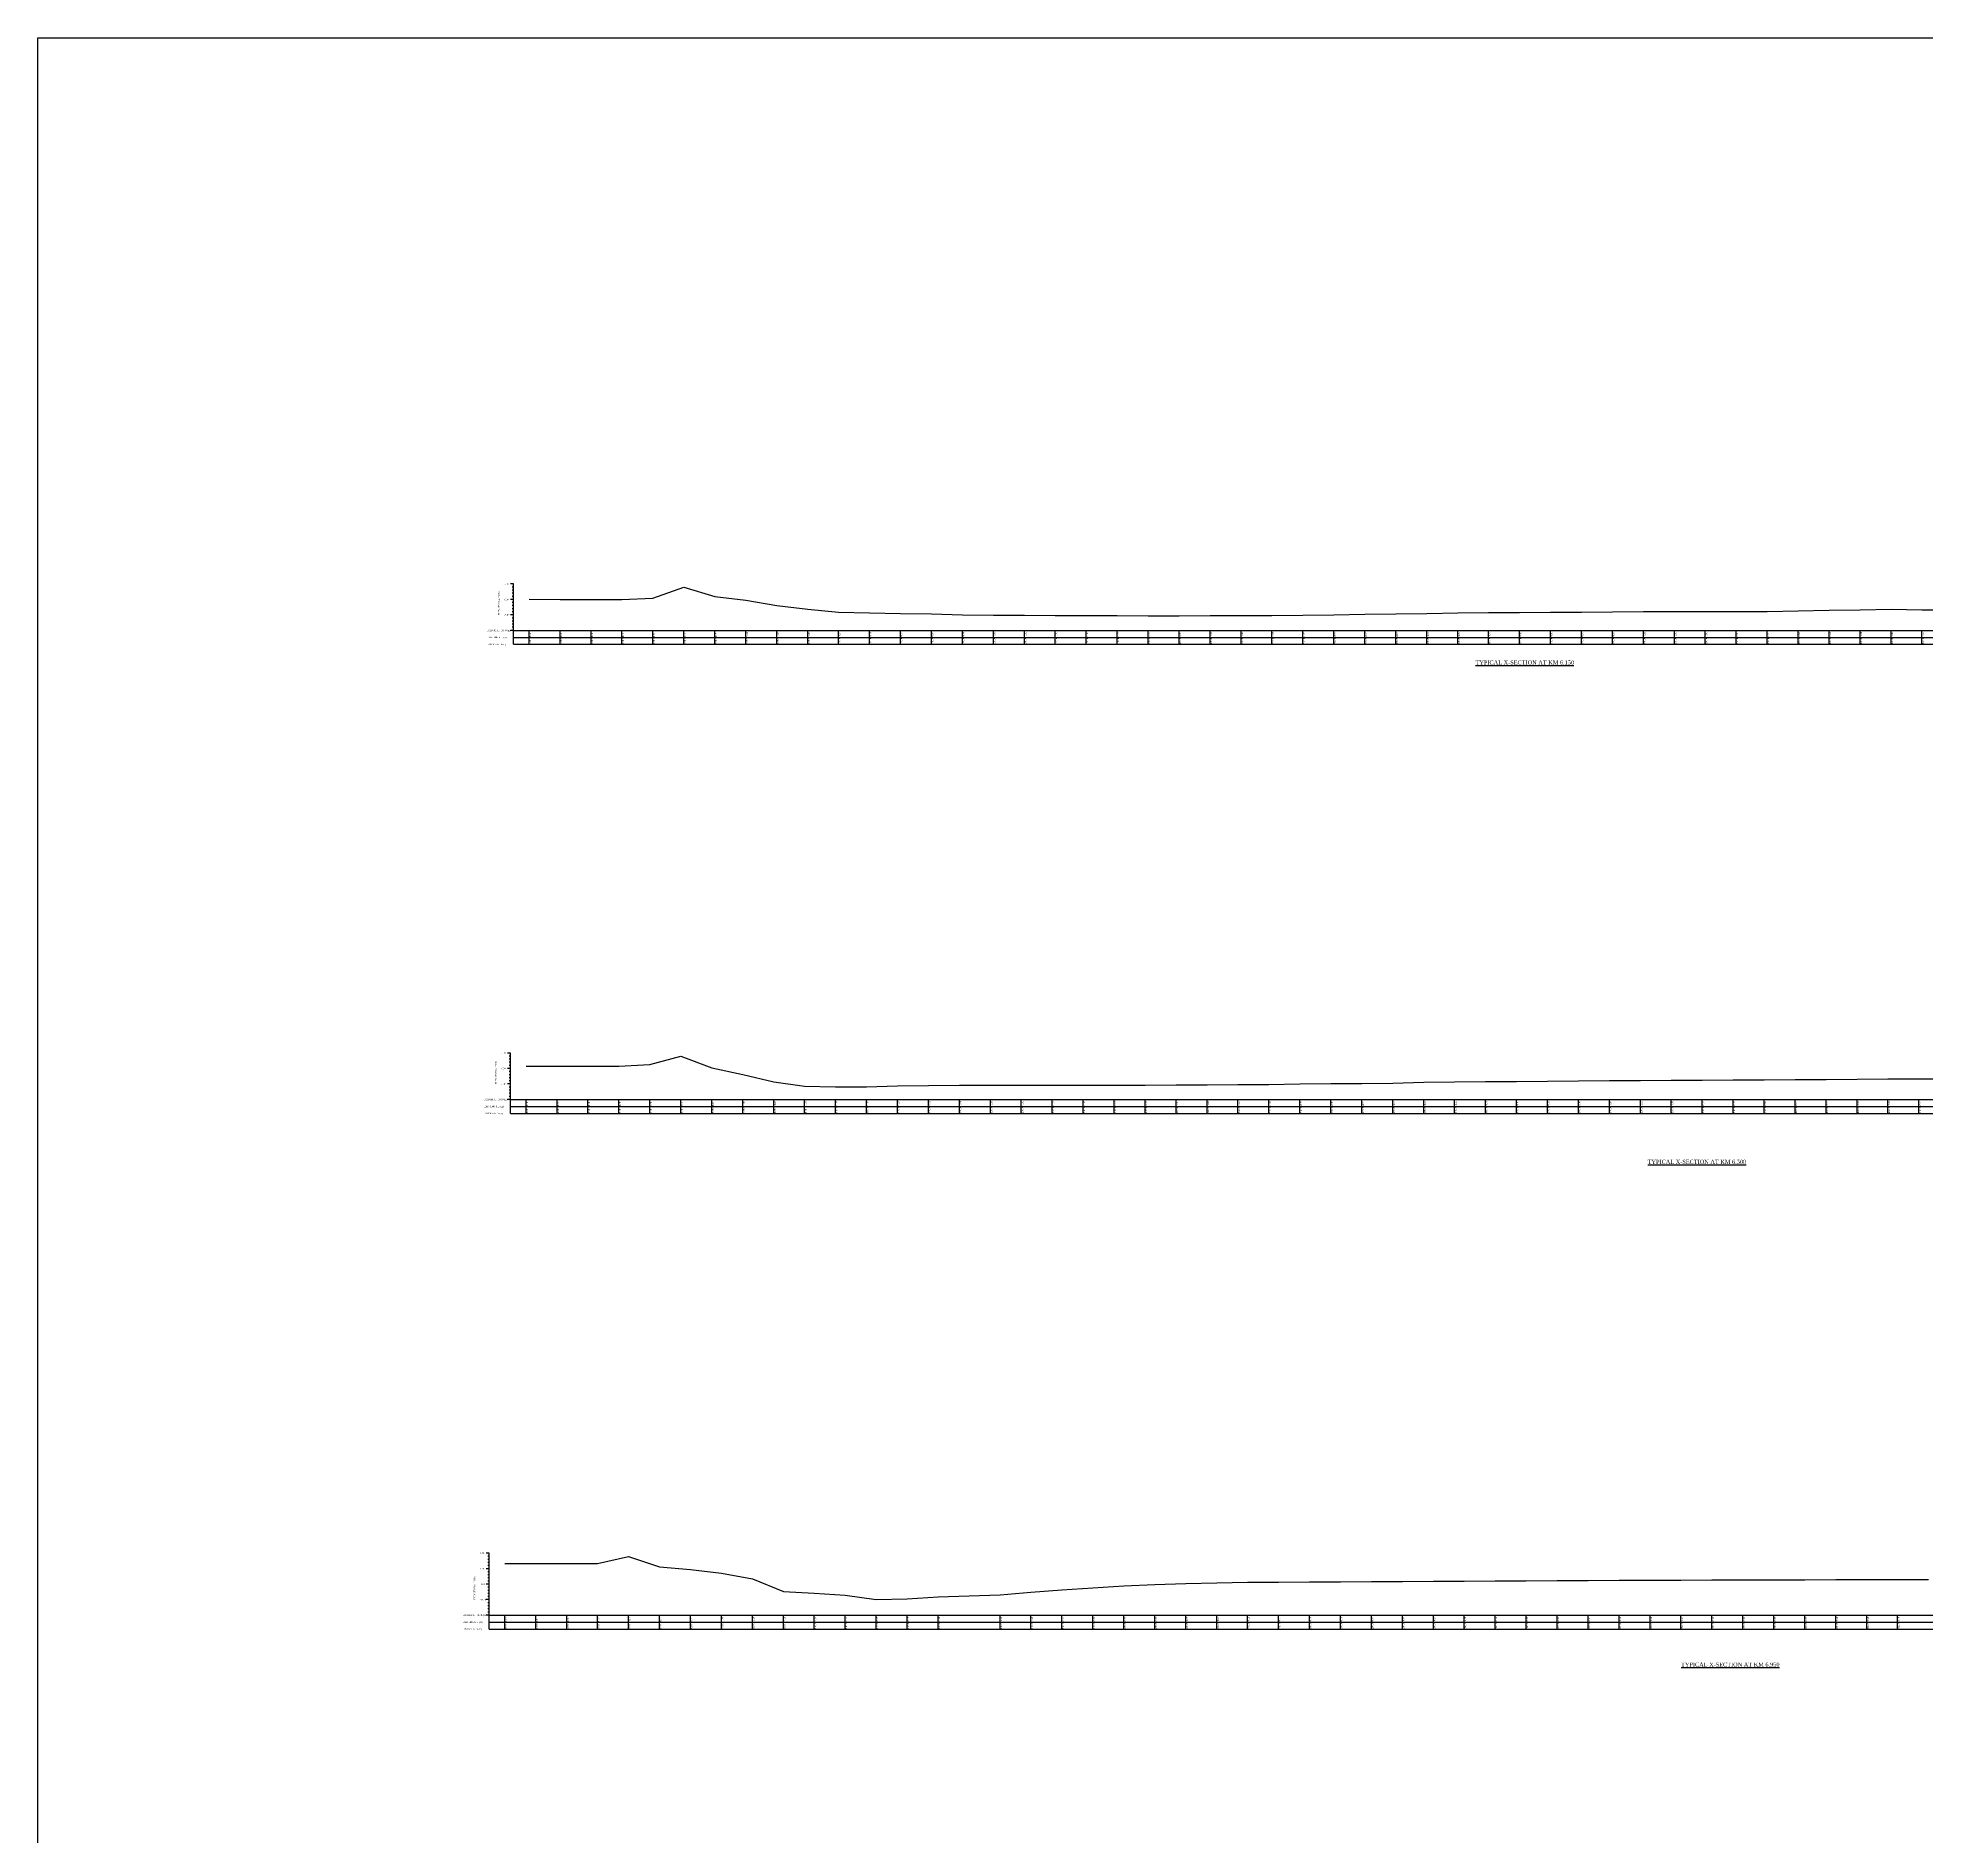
# Model space of a CAD drawing. Header units: metres. Extents: x -148477 to 168932, y -55673 to -2736.
# Drawn here: x -31369 to -30759, y -16727 to -16145 of the extents above; entities that cross this region are included whole.
import ezdxf

# ---------------------------------------------------------------- set-up
doc = ezdxf.new("R2010")
doc.units = ezdxf.units.M
doc.styles.add('liza', font='times.ttf', dxfattribs={"height": 2})
doc.styles.get("Standard").update_dxf_attribs({"font": 'times.ttf'})

msp = doc.modelspace()

# ---------------------------------------------------------------- linework, layer by layer
at = {"linetype": 'Continuous', "lineweight": -3, "ltscale": 0.5}
for p, q in [((-31214.9855, -16321.9633), (-31215.9855, -16321.9633)), ((-31214.9855, -16322.9633), (-31215.4855, -16322.9633)), ((-31214.9855, -16323.9633), (-31215.4855, -16323.9633)), ((-31214.9855, -16324.9633), (-31215.4855, -16324.9633)), ((-31214.9855, -16325.9633), (-31215.4855, -16325.9633)), ((-31214.9855, -16341.4633), (-31214.9855, -16321.9633)), ((-31214.9855, -16326.9633), (-31215.9855, -16326.9633)), ((-31214.9855, -16331.9633), (-31215.9855, -16331.9633)), ((-31214.9855, -16327.9633), (-31215.4855, -16327.9633)), ((-31214.9855, -16328.9633), (-31215.4855, -16328.9633)), ((-31214.9855, -16329.9633), (-31215.4855, -16329.9633)), ((-31214.9855, -16330.9633), (-31215.4855, -16330.9633)), ((-31214.9855, -16336.9633), (-31215.9855, -16336.9633)), ((-31214.9855, -16332.9633), (-31215.4855, -16332.9633)), ((-31214.9855, -16333.9633), (-31215.4855, -16333.9633)), ((-31214.9855, -16334.9633), (-31215.4855, -16334.9633)), ((-31214.9855, -16335.9633), (-31215.4855, -16335.9633)), ((-31214.9855, -16336.9633), (-30369.9855, -16336.9633)), ((-31209.9855, -16341.4633), (-31209.9855, -16336.9633)), ((-31199.9855, -16341.4633), (-31199.9855, -16336.9633)), ((-31189.9855, -16341.4633), (-31189.9855, -16336.9633)), ((-31179.9855, -16341.4633), (-31179.9855, -16336.9633)), ((-31169.9855, -16341.4633), (-31169.9855, -16336.9633)), ((-31159.9855, -16341.4633), (-31159.9855, -16336.9633)), ((-31149.9855, -16341.4633), (-31149.9855, -16336.9633)), ((-31139.9855, -16341.4633), (-31139.9855, -16336.9633)), ((-31129.9855, -16341.4633), (-31129.9855, -16336.9633)), ((-31119.9855, -16341.4633), (-31119.9855, -16336.9633)), ((-31109.9855, -16341.4633), (-31109.9855, -16336.9633)), ((-31099.9855, -16341.4633), (-31099.9855, -16336.9633)), ((-31089.9855, -16341.4633), (-31089.9855, -16336.9633)), ((-31079.9855, -16341.4633), (-31079.9855, -16336.9633)), ((-31069.9855, -16341.4633), (-31069.9855, -16336.9633)), ((-31059.9855, -16341.4633), (-31059.9855, -16336.9633)), ((-31049.9855, -16341.4633), (-31049.9855, -16336.9633)), ((-31039.9855, -16341.4633), (-31039.9855, -16336.9633)), ((-31029.9855, -16341.4633), (-31029.9855, -16336.9633)), ((-31019.9855, -16341.4633), (-31019.9855, -16336.9633)), ((-31009.9855, -16341.4633), (-31009.9855, -16336.9633)), ((-30999.9855, -16341.4633), (-30999.9855, -16336.9633)), ((-30989.9855, -16341.4633), (-30989.9855, -16336.9633)), ((-30979.9855, -16341.4633), (-30979.9855, -16336.9633)), ((-30969.9855, -16341.4633), (-30969.9855, -16336.9633)), ((-30959.9855, -16341.4633), (-30959.9855, -16336.9633)), ((-30949.9855, -16341.4633), (-30949.9855, -16336.9633)), ((-30939.9855, -16341.4633), (-30939.9855, -16336.9633)), ((-30929.9855, -16341.4633), (-30929.9855, -16336.9633)), ((-30919.9855, -16341.4633), (-30919.9855, -16336.9633)), ((-30909.9855, -16341.4633), (-30909.9855, -16336.9633)), ((-30899.9855, -16341.4633), (-30899.9855, -16336.9633)), ((-30889.9855, -16341.4633), (-30889.9855, -16336.9633)), ((-30879.9855, -16341.4633), (-30879.9855, -16336.9633)), ((-30869.9855, -16341.4633), (-30869.9855, -16336.9633)), ((-30859.9855, -16341.4633), (-30859.9855, -16336.9633)), ((-30849.9855, -16341.4633), (-30849.9855, -16336.9633)), ((-30839.9855, -16341.4633), (-30839.9855, -16336.9633)), ((-30829.9855, -16341.4633), (-30829.9855, -16336.9633)), ((-30819.9855, -16341.4633), (-30819.9855, -16336.9633)), ((-30809.9855, -16341.4633), (-30809.9855, -16336.9633)), ((-30799.9855, -16341.4633), (-30799.9855, -16336.9633)), ((-30789.9855, -16341.4633), (-30789.9855, -16336.9633)), ((-30779.9855, -16341.4633), (-30779.9855, -16336.9633)), ((-30769.9855, -16341.4633), (-30769.9855, -16336.9633)), ((-30759.9855, -16341.4633), (-30759.9855, -16336.9633)), ((-31214.9855, -16339.2133), (-30369.9855, -16339.2133)), ((-31214.9855, -16341.4633), (-30369.9855, -16341.4633)), ((-31215.9629, -16473.5082), (-31216.9629, -16473.5082)), ((-31215.9629, -16478.5082), (-31216.9629, -16478.5082)), ((-31215.9629, -16474.5082), (-31216.4629, -16474.5082)), ((-31215.9629, -16475.5082), (-31216.4629, -16475.5082)), ((-31215.9629, -16476.5082), (-31216.4629, -16476.5082)), ((-31215.9629, -16477.5082), (-31216.4629, -16477.5082)), ((-31215.9629, -16493.0082), (-31215.9629, -16473.5082)), ((-31215.9629, -16483.5082), (-31216.9629, -16483.5082)), ((-31215.9629, -16479.5082), (-31216.4629, -16479.5082)), ((-31215.9629, -16480.5082), (-31216.4629, -16480.5082)), ((-31215.9629, -16481.5082), (-31216.4629, -16481.5082)), ((-31215.9629, -16482.5082), (-31216.4629, -16482.5082)), ((-31215.9629, -16484.5082), (-31216.4629, -16484.5082)), ((-31215.9629, -16488.5082), (-31216.9629, -16488.5082)), ((-31215.9629, -16485.5082), (-31216.4629, -16485.5082)), ((-31215.9629, -16486.5082), (-31216.4629, -16486.5082)), ((-31215.9629, -16487.5082), (-31216.4629, -16487.5082)), ((-31215.9629, -16488.5082), (-30400.9629, -16488.5082)), ((-31215.9629, -16490.7582), (-30400.9629, -16490.7582)), ((-31210.9629, -16493.0082), (-31210.9629, -16488.5082)), ((-31200.9629, -16493.0082), (-31200.9629, -16488.5082)), ((-31190.9629, -16493.0082), (-31190.9629, -16488.5082)), ((-31180.9629, -16493.0082), (-31180.9629, -16488.5082)), ((-31170.9629, -16493.0082), (-31170.9629, -16488.5082)), ((-31160.9629, -16493.0082), (-31160.9629, -16488.5082)), ((-31150.9629, -16493.0082), (-31150.9629, -16488.5082)), ((-31140.9629, -16493.0082), (-31140.9629, -16488.5082)), ((-31130.9629, -16493.0082), (-31130.9629, -16488.5082)), ((-31120.9629, -16493.0082), (-31120.9629, -16488.5082)), ((-31110.9629, -16493.0082), (-31110.9629, -16488.5082)), ((-31100.9629, -16493.0082), (-31100.9629, -16488.5082)), ((-31090.9629, -16493.0082), (-31090.9629, -16488.5082)), ((-31080.9629, -16493.0082), (-31080.9629, -16488.5082)), ((-31070.9629, -16493.0082), (-31070.9629, -16488.5082)), ((-31060.9629, -16493.0082), (-31060.9629, -16488.5082)), ((-31050.9629, -16493.0082), (-31050.9629, -16488.5082)), ((-31040.9629, -16493.0082), (-31040.9629, -16488.5082)), ((-31030.9629, -16493.0082), (-31030.9629, -16488.5082)), ((-31020.9629, -16493.0082), (-31020.9629, -16488.5082)), ((-31010.9629, -16493.0082), (-31010.9629, -16488.5082)), ((-31000.9629, -16493.0082), (-31000.9629, -16488.5082)), ((-30990.9629, -16493.0082), (-30990.9629, -16488.5082)), ((-30980.9629, -16493.0082), (-30980.9629, -16488.5082)), ((-30970.9629, -16493.0082), (-30970.9629, -16488.5082)), ((-30960.9629, -16493.0082), (-30960.9629, -16488.5082)), ((-30950.9629, -16493.0082), (-30950.9629, -16488.5082)), ((-30940.9629, -16493.0082), (-30940.9629, -16488.5082)), ((-30930.9629, -16493.0082), (-30930.9629, -16488.5082)), ((-30920.9629, -16493.0082), (-30920.9629, -16488.5082)), ((-30910.9629, -16493.0082), (-30910.9629, -16488.5082)), ((-30900.9629, -16493.0082), (-30900.9629, -16488.5082)), ((-30890.9629, -16493.0082), (-30890.9629, -16488.5082)), ((-30880.9629, -16493.0082), (-30880.9629, -16488.5082)), ((-30870.9629, -16493.0082), (-30870.9629, -16488.5082)), ((-30860.9629, -16493.0082), (-30860.9629, -16488.5082)), ((-30850.9629, -16493.0082), (-30850.9629, -16488.5082)), ((-30840.9629, -16493.0082), (-30840.9629, -16488.5082)), ((-30830.9629, -16493.0082), (-30830.9629, -16488.5082)), ((-30820.9629, -16493.0082), (-30820.9629, -16488.5082)), ((-30810.9629, -16493.0082), (-30810.9629, -16488.5082)), ((-30800.9629, -16493.0082), (-30800.9629, -16488.5082)), ((-30790.9629, -16493.0082), (-30790.9629, -16488.5082)), ((-30780.9629, -16493.0082), (-30780.9629, -16488.5082)), ((-30770.9629, -16493.0082), (-30770.9629, -16488.5082)), ((-30760.9629, -16493.0082), (-30760.9629, -16488.5082)), ((-31215.9629, -16493.0082), (-30400.9629, -16493.0082)), ((-31222.8472, -16635.1159), (-31223.8472, -16635.1159)), ((-31222.8472, -16636.1159), (-31223.3472, -16636.1159)), ((-31222.8472, -16637.1159), (-31223.3472, -16637.1159)), ((-31222.8472, -16659.6159), (-31222.8472, -16635.1159)), ((-31222.8472, -16640.1159), (-31223.8472, -16640.1159)), ((-31222.8472, -16638.1159), (-31223.3472, -16638.1159)), ((-31222.8472, -16639.1159), (-31223.3472, -16639.1159)), ((-31222.8472, -16641.1159), (-31223.3472, -16641.1159)), ((-31222.8472, -16642.1159), (-31223.3472, -16642.1159)), ((-31222.8472, -16643.1159), (-31223.3472, -16643.1159)), ((-31222.8472, -16645.1159), (-31223.8472, -16645.1159)), ((-31222.8472, -16644.1159), (-31223.3472, -16644.1159)), ((-31222.8472, -16646.1159), (-31223.3472, -16646.1159)), ((-31222.8472, -16647.1159), (-31223.3472, -16647.1159)), ((-31222.8472, -16648.1159), (-31223.3472, -16648.1159)), ((-31222.8472, -16649.1159), (-31223.3472, -16649.1159)), ((-31222.8472, -16650.1159), (-31223.8472, -16650.1159)), ((-31222.8472, -16655.1159), (-31223.8472, -16655.1159)), ((-31222.8472, -16651.1159), (-31223.3472, -16651.1159)), ((-31222.8472, -16652.1159), (-31223.3472, -16652.1159)), ((-31222.8472, -16653.1159), (-31223.3472, -16653.1159)), ((-31222.8472, -16654.1159), (-31223.3472, -16654.1159)), ((-31222.8472, -16655.1159), (-30447.8472, -16655.1159)), ((-31217.8472, -16659.6159), (-31217.8472, -16655.1159)), ((-31207.8472, -16659.6159), (-31207.8472, -16655.1159)), ((-31197.8472, -16659.6159), (-31197.8472, -16655.1159)), ((-31187.8472, -16659.6159), (-31187.8472, -16655.1159)), ((-31177.8472, -16659.6159), (-31177.8472, -16655.1159)), ((-31167.8472, -16659.6159), (-31167.8472, -16655.1159)), ((-31157.8472, -16659.6159), (-31157.8472, -16655.1159)), ((-31147.8472, -16659.6159), (-31147.8472, -16655.1159)), ((-31137.8472, -16659.6159), (-31137.8472, -16655.1159)), ((-31127.8472, -16659.6159), (-31127.8472, -16655.1159)), ((-31117.8472, -16659.6159), (-31117.8472, -16655.1159)), ((-31107.8472, -16659.6159), (-31107.8472, -16655.1159)), ((-31097.8472, -16659.6159), (-31097.8472, -16655.1159)), ((-31087.8472, -16659.6159), (-31087.8472, -16655.1159)), ((-31077.8472, -16659.6159), (-31077.8472, -16655.1159)), ((-31057.8472, -16659.6159), (-31057.8472, -16655.1159)), ((-31047.8472, -16659.6159), (-31047.8472, -16655.1159)), ((-31037.8472, -16659.6159), (-31037.8472, -16655.1159)), ((-31027.8472, -16659.6159), (-31027.8472, -16655.1159)), ((-31017.8472, -16659.6159), (-31017.8472, -16655.1159)), ((-31007.8472, -16659.6159), (-31007.8472, -16655.1159)), ((-30997.8472, -16659.6159), (-30997.8472, -16655.1159)), ((-30987.8472, -16659.6159), (-30987.8472, -16655.1159)), ((-30977.8472, -16659.6159), (-30977.8472, -16655.1159)), ((-30967.8472, -16659.6159), (-30967.8472, -16655.1159)), ((-30957.8472, -16659.6159), (-30957.8472, -16655.1159)), ((-30947.8472, -16659.6159), (-30947.8472, -16655.1159)), ((-30937.8472, -16659.6159), (-30937.8472, -16655.1159)), ((-30927.8472, -16659.6159), (-30927.8472, -16655.1159)), ((-30917.8472, -16659.6159), (-30917.8472, -16655.1159)), ((-30907.8472, -16659.6159), (-30907.8472, -16655.1159)), ((-30897.8472, -16659.6159), (-30897.8472, -16655.1159)), ((-30887.8472, -16659.6159), (-30887.8472, -16655.1159)), ((-30877.8472, -16659.6159), (-30877.8472, -16655.1159)), ((-30867.8472, -16659.6159), (-30867.8472, -16655.1159)), ((-30857.8472, -16659.6159), (-30857.8472, -16655.1159)), ((-30847.8472, -16659.6159), (-30847.8472, -16655.1159)), ((-30837.8472, -16659.6159), (-30837.8472, -16655.1159)), ((-30827.8472, -16659.6159), (-30827.8472, -16655.1159)), ((-30817.8472, -16659.6159), (-30817.8472, -16655.1159)), ((-30807.8472, -16659.6159), (-30807.8472, -16655.1159)), ((-30797.8472, -16659.6159), (-30797.8472, -16655.1159)), ((-30787.8472, -16659.6159), (-30787.8472, -16655.1159)), ((-30777.8472, -16659.6159), (-30777.8472, -16655.1159)), ((-30767.8472, -16659.6159), (-30767.8472, -16655.1159)), ((-31222.8472, -16657.3659), (-30447.8472, -16657.3659)), ((-31222.8472, -16659.6159), (-30447.8472, -16659.6159))]:
    msp.add_line(p, q, dxfattribs=at)
at = {"color": 6, "linetype": 'Continuous', "lineweight": -3, "ltscale": 0.5}
msp.add_lwpolyline([(-31368.7252, -16145.4877), (-30169.5198, -16145.4877), (-30169.5198, -17307.6387), (-31368.7252, -17307.6387)], close=True, dxfattribs=at)
at = {"linetype": 'Continuous', "lineweight": -3, "ltscale": 0.5}
for points in [[(-31209.9855, -16326.9133), (-31199.9855, -16326.9333), (-31189.9855, -16326.9533), (-31179.9855, -16326.9333), (-31169.9855, -16326.5133), (-31159.9855, -16322.9533), (-31149.9855, -16325.9733), (-31139.9855, -16327.2033), (-31129.9855, -16328.8933), (-31119.9855, -16330.1533), (-31109.9855, -16331.0433), (-31099.9855, -16331.3033), (-31089.9855, -16331.5433), (-31079.9855, -16331.6433), (-31069.9855, -16331.9033), (-31059.9855, -16332.0433), (-31049.9855, -16332.0733), (-31039.9855, -16332.1133), (-31029.9855, -16332.1433), (-31019.9855, -16332.1833), (-31009.9855, -16332.2233), (-30999.9855, -16332.2533), (-30989.9855, -16332.1933), (-30979.9855, -16332.1433), (-30969.9855, -16332.1033), (-30959.9855, -16331.9933), (-30949.9855, -16331.9333), (-30939.9855, -16331.7433), (-30929.9855, -16331.6133), (-30919.9855, -16331.5233), (-30909.9855, -16331.3233), (-30899.9855, -16331.2333), (-30889.9855, -16331.1533), (-30879.9855, -16331.0533), (-30869.9855, -16331.0333), (-30859.9855, -16330.9933), (-30849.9855, -16330.8833), (-30839.9855, -16330.8733), (-30829.9855, -16330.8133), (-30819.9855, -16330.8133), (-30809.9855, -16330.8733), (-30799.9855, -16330.6033), (-30789.9855, -16330.3833), (-30779.9855, -16330.3033), (-30769.9855, -16330.1533), (-30759.9855, -16330.2733), (-30749.9855, -16330.3433)], [(-31210.9629, -16477.7282), (-31200.9629, -16477.7882), (-31190.9629, -16477.8082), (-31180.9629, -16477.7082), (-31170.9629, -16477.2082), (-31160.9629, -16474.5582), (-31150.9629, -16478.2782), (-31140.9629, -16480.4682), (-31130.9629, -16482.7982), (-31120.9629, -16484.2282), (-31110.9629, -16484.4882), (-31100.9629, -16484.4882), (-31090.9629, -16484.1282), (-31080.9629, -16484.0282), (-31070.9629, -16483.9482), (-31060.9629, -16483.8882), (-31050.9629, -16483.8682), (-31040.9629, -16483.8782), (-31030.9629, -16483.8982), (-31020.9629, -16483.9282), (-31010.9629, -16483.8882), (-31000.9629, -16483.8082), (-30990.9629, -16483.7882), (-30980.9629, -16483.7182), (-30970.9629, -16483.6482), (-30960.9629, -16483.4982), (-30950.9629, -16483.3982), (-30940.9629, -16483.3182), (-30930.9629, -16483.2582), (-30920.9629, -16482.9582), (-30910.9629, -16482.8682), (-30900.9629, -16482.7482), (-30890.9629, -16482.6682), (-30880.9629, -16482.6382), (-30870.9629, -16482.4682), (-30860.9629, -16482.3982), (-30850.9629, -16482.3582), (-30840.9629, -16482.2882), (-30830.9629, -16482.2582), (-30820.9629, -16482.2082), (-30810.9629, -16482.1682), (-30800.9629, -16482.0782), (-30790.9629, -16482.0182), (-30780.9629, -16481.9982), (-30770.9629, -16481.8982), (-30760.9629, -16481.8682), (-30750.9629, -16481.8982)], [(-31217.8472, -16638.4859), (-31207.8472, -16638.4459), (-31197.8472, -16638.4059), (-31187.8472, -16638.3959), (-31177.8472, -16636.1859), (-31167.8472, -16639.5459), (-31157.8472, -16640.4259), (-31147.8472, -16641.5759), (-31137.8472, -16643.3559), (-31127.8472, -16647.4959), (-31117.8472, -16647.9759), (-31107.8472, -16648.6759), (-31097.8472, -16650.0359), (-31087.8472, -16649.9059), (-31077.8472, -16649.2559), (-31057.8472, -16648.5159), (-31047.8472, -16647.7459), (-31037.8472, -16646.9659), (-31027.8472, -16646.2559), (-31017.8472, -16645.6459), (-31007.8472, -16645.2159), (-30997.8472, -16644.8959), (-30987.8472, -16644.6659), (-30977.8472, -16644.5059), (-30967.8472, -16644.4259), (-30957.8472, -16644.3959), (-30947.8472, -16644.3559), (-30937.8472, -16644.2859), (-30927.8472, -16644.2159), (-30917.8472, -16644.1859), (-30907.8472, -16644.1959), (-30897.8472, -16644.0159), (-30887.8472, -16644.0059), (-30877.8472, -16643.9359), (-30867.8472, -16643.9259), (-30857.8472, -16643.8359), (-30847.8472, -16643.8059), (-30837.8472, -16643.7859), (-30827.8472, -16643.7559), (-30817.8472, -16643.7559), (-30807.8472, -16643.7159), (-30797.8472, -16643.7159), (-30787.8472, -16643.6559), (-30777.8472, -16643.6559), (-30767.8472, -16643.5959), (-30757.8472, -16643.6059)]]:
    msp.add_lwpolyline(points, dxfattribs=at)

# ---------------------------------------------------------------- texts
at = {"linetype": 'Continuous', "lineweight": -3, "ltscale": 0.5, "char_height": 0.5, "attachment_point": 1, "rotation": 90, "style": 'liza'}
for s, insert, width in [('ELEVATION (m PWD)', (-31219.9855, -16331.9633), 10), ('0.05', (-31209.8855, -16339.1133), 2.15), ('0.03', (-31199.8855, -16339.1133), 2.15), ('0.01', (-31189.8855, -16339.1133), 2.15), ('0.03', (-31179.8855, -16339.1133), 2.15), ('0.45', (-31169.8855, -16339.1133), 2.15), ('4.01', (-31159.8855, -16339.1133), 2.15), ('0.99', (-31149.8855, -16339.1133), 2.15), ('-0.24', (-31139.8855, -16339.1133), 2.15), ('-1.93', (-31129.8855, -16339.1133), 2.15), ('-3.19', (-31119.8855, -16339.1133), 2.15), ('-4.08', (-31109.8855, -16339.1133), 2.15), ('-4.34', (-31099.8855, -16339.1133), 2.15), ('-4.58', (-31089.8855, -16339.1133), 2.15), ('-4.68', (-31079.8855, -16339.1133), 2.15), ('-4.94', (-31069.8855, -16339.1133), 2.15), ('-5.08', (-31059.8855, -16339.1133), 2.15), ('-5.11', (-31049.8855, -16339.1133), 2.15), ('-5.15', (-31039.8855, -16339.1133), 2.15), ('-5.18', (-31029.8855, -16339.1133), 2.15), ('-5.22', (-31019.8855, -16339.1133), 2.15), ('-5.26', (-31009.8855, -16339.1133), 2.15), ('-5.29', (-30999.8855, -16339.1133), 2.15), ('-5.23', (-30989.8855, -16339.1133), 2.15), ('-5.18', (-30979.8855, -16339.1133), 2.15), ('-5.14', (-30969.8855, -16339.1133), 2.15), ('-5.03', (-30959.8855, -16339.1133), 2.15), ('-4.97', (-30949.8855, -16339.1133), 2.15), ('-4.78', (-30939.8855, -16339.1133), 2.15), ('-4.65', (-30929.8855, -16339.1133), 2.15), ('-4.56', (-30919.8855, -16339.1133), 2.15), ('-4.36', (-30909.8855, -16339.1133), 2.15), ('-4.27', (-30899.8855, -16339.1133), 2.15), ('-4.19', (-30889.8855, -16339.1133), 2.15), ('-4.09', (-30879.8855, -16339.1133), 2.15), ('-4.07', (-30869.8855, -16339.1133), 2.15), ('-4.03', (-30859.8855, -16339.1133), 2.15), ('-3.92', (-30849.8855, -16339.1133), 2.15), ('-3.91', (-30839.8855, -16339.1133), 2.15), ('-3.85', (-30829.8855, -16339.1133), 2.15), ('-3.85', (-30819.8855, -16339.1133), 2.15), ('-3.91', (-30809.8855, -16339.1133), 2.15), ('-3.64', (-30799.8855, -16339.1133), 2.15), ('-3.42', (-30789.8855, -16339.1133), 2.15), ('-3.34', (-30779.8855, -16339.1133), 2.15), ('-3.19', (-30769.8855, -16339.1133), 2.15), ('-3.31', (-30759.8855, -16339.1133), 2.15), ('0.00', (-31209.8855, -16341.3633), 2.15), ('10.00', (-31199.8855, -16341.3633), 2.15), ('20.00', (-31189.8855, -16341.3633), 2.15), ('30.00', (-31179.8855, -16341.3633), 2.15), ('40.00', (-31169.8855, -16341.3633), 2.15), ('50.00', (-31159.8855, -16341.3633), 2.15), ('60.00', (-31149.8855, -16341.3633), 2.15), ('70.00', (-31139.8855, -16341.3633), 2.15), ('80.00', (-31129.8855, -16341.3633), 2.15), ('90.00', (-31119.8855, -16341.3633), 2.15), ('100.00', (-31109.8855, -16341.3633), 2.15), ('110.00', (-31099.8855, -16341.3633), 2.15), ('120.00', (-31089.8855, -16341.3633), 2.15), ('130.00', (-31079.8855, -16341.3633), 2.15), ('140.00', (-31069.8855, -16341.3633), 2.15), ('150.00', (-31059.8855, -16341.3633), 2.15), ('160.00', (-31049.8855, -16341.3633), 2.15), ('170.00', (-31039.8855, -16341.3633), 2.15), ('180.00', (-31029.8855, -16341.3633), 2.15), ('190.00', (-31019.8855, -16341.3633), 2.15), ('200.00', (-31009.8855, -16341.3633), 2.15), ('210.00', (-30999.8855, -16341.3633), 2.15), ('220.00', (-30989.8855, -16341.3633), 2.15), ('230.00', (-30979.8855, -16341.3633), 2.15), ('240.00', (-30969.8855, -16341.3633), 2.15), ('250.00', (-30959.8855, -16341.3633), 2.15), ('260.00', (-30949.8855, -16341.3633), 2.15), ('270.00', (-30939.8855, -16341.3633), 2.15), ('280.00', (-30929.8855, -16341.3633), 2.15), ('290.00', (-30919.8855, -16341.3633), 2.15), ('300.00', (-30909.8855, -16341.3633), 2.15), ('310.00', (-30899.8855, -16341.3633), 2.15), ('320.00', (-30889.8855, -16341.3633), 2.15), ('330.00', (-30879.8855, -16341.3633), 2.15), ('340.00', (-30869.8855, -16341.3633), 2.15), ('350.00', (-30859.8855, -16341.3633), 2.15), ('360.00', (-30849.8855, -16341.3633), 2.15), ('370.00', (-30839.8855, -16341.3633), 2.15), ('380.00', (-30829.8855, -16341.3633), 2.15), ('390.00', (-30819.8855, -16341.3633), 2.15), ('400.00', (-30809.8855, -16341.3633), 2.15), ('410.00', (-30799.8855, -16341.3633), 2.15), ('420.00', (-30789.8855, -16341.3633), 2.15), ('430.00', (-30779.8855, -16341.3633), 2.15), ('440.00', (-30769.8855, -16341.3633), 2.15), ('450.00', (-30759.8855, -16341.3633), 2.15), ('ELEVATION (m PWD)', (-31220.9629, -16483.5082), 10), ('0.78', (-31210.8629, -16490.6582), 2.15), ('0.72', (-31200.8629, -16490.6582), 2.15), ('10.00', (-31200.8629, -16492.9082), 2.15), ('0.70', (-31190.8629, -16490.6582), 2.15), ('20.00', (-31190.8629, -16492.9082), 2.15), ('0.80', (-31180.8629, -16490.6582), 2.15), ('30.00', (-31180.8629, -16492.9082), 2.15), ('1.30', (-31170.8629, -16490.6582), 2.15), ('40.00', (-31170.8629, -16492.9082), 2.15), ('50.00', (-31160.8629, -16492.9082), 2.15), ('3.95', (-31160.8629, -16490.6582), 2.15), ('0.23', (-31150.8629, -16490.6582), 2.15), ('60.00', (-31150.8629, -16492.9082), 2.15), ('70.00', (-31140.8629, -16492.9082), 2.15), ('-1.96', (-31140.8629, -16490.6582), 2.15), ('80.00', (-31130.8629, -16492.9082), 2.15), ('-4.29', (-31130.8629, -16490.6582), 2.15), ('90.00', (-31120.8629, -16492.9082), 2.15), ('-5.72', (-31120.8629, -16490.6582), 2.15), ('-5.98', (-31110.8629, -16490.6582), 2.15), ('100.00', (-31110.8629, -16492.9082), 2.15), ('-5.98', (-31100.8629, -16490.6582), 2.15), ('110.00', (-31100.8629, -16492.9082), 2.15), ('120.00', (-31090.8629, -16492.9082), 2.15), ('-5.62', (-31090.8629, -16490.6582), 2.15), ('130.00', (-31080.8629, -16492.9082), 2.15), ('-5.52', (-31080.8629, -16490.6582), 2.15), ('140.00', (-31070.8629, -16492.9082), 2.15), ('-5.44', (-31070.8629, -16490.6582), 2.15), ('-5.38', (-31060.8629, -16490.6582), 2.15), ('150.00', (-31060.8629, -16492.9082), 2.15), ('160.00', (-31050.8629, -16492.9082), 2.15), ('-5.36', (-31050.8629, -16490.6582), 2.15), ('170.00', (-31040.8629, -16492.9082), 2.15), ('-5.37', (-31040.8629, -16490.6582), 2.15), ('180.00', (-31030.8629, -16492.9082), 2.15), ('-5.39', (-31030.8629, -16490.6582), 2.15), ('190.00', (-31020.8629, -16492.9082), 2.15), ('-5.42', (-31020.8629, -16490.6582), 2.15), ('-5.38', (-31010.8629, -16490.6582), 2.15), ('200.00', (-31010.8629, -16492.9082), 2.15), ('-5.30', (-31000.8629, -16490.6582), 2.15), ('210.00', (-31000.8629, -16492.9082), 2.15), ('-5.28', (-30990.8629, -16490.6582), 2.15), ('220.00', (-30990.8629, -16492.9082), 2.15), ('230.00', (-30980.8629, -16492.9082), 2.15), ('-5.21', (-30980.8629, -16490.6582), 2.15), ('240.00', (-30970.8629, -16492.9082), 2.15), ('-5.14', (-30970.8629, -16490.6582), 2.15), ('250.00', (-30960.8629, -16492.9082), 2.15), ('-4.99', (-30960.8629, -16490.6582), 2.15), ('-4.89', (-30950.8629, -16490.6582), 2.15), ('260.00', (-30950.8629, -16492.9082), 2.15), ('-4.81', (-30940.8629, -16490.6582), 2.15), ('270.00', (-30940.8629, -16492.9082), 2.15), ('280.00', (-30930.8629, -16492.9082), 2.15), ('-4.75', (-30930.8629, -16490.6582), 2.15), ('290.00', (-30920.8629, -16492.9082), 2.15), ('-4.45', (-30920.8629, -16490.6582), 2.15), ('300.00', (-30910.8629, -16492.9082), 2.15), ('-4.36', (-30910.8629, -16490.6582), 2.15), ('310.00', (-30900.8629, -16492.9082), 2.15), ('-4.24', (-30900.8629, -16490.6582), 2.15), ('320.00', (-30890.8629, -16492.9082), 2.15), ('-4.16', (-30890.8629, -16490.6582), 2.15), ('330.00', (-30880.8629, -16492.9082), 2.15), ('-4.13', (-30880.8629, -16490.6582), 2.15), ('340.00', (-30870.8629, -16492.9082), 2.15), ('-3.96', (-30870.8629, -16490.6582), 2.15), ('-3.89', (-30860.8629, -16490.6582), 2.15), ('350.00', (-30860.8629, -16492.9082), 2.15), ('-3.85', (-30850.8629, -16490.6582), 2.15), ('360.00', (-30850.8629, -16492.9082), 2.15), ('-3.78', (-30840.8629, -16490.6582), 2.15), ('370.00', (-30840.8629, -16492.9082), 2.15), ('380.00', (-30830.8629, -16492.9082), 2.15), ('-3.75', (-30830.8629, -16490.6582), 2.15), ('-3.70', (-30820.8629, -16490.6582), 2.15), ('390.00', (-30820.8629, -16492.9082), 2.15), ('400.00', (-30810.8629, -16492.9082), 2.15), ('-3.66', (-30810.8629, -16490.6582), 2.15), ('410.00', (-30800.8629, -16492.9082), 2.15), ('-3.57', (-30800.8629, -16490.6582), 2.15), ('420.00', (-30790.8629, -16492.9082), 2.15), ('-3.51', (-30790.8629, -16490.6582), 2.15), ('430.00', (-30780.8629, -16492.9082), 2.15), ('-3.49', (-30780.8629, -16490.6582), 2.15), ('440.00', (-30770.8629, -16492.9082), 2.15), ('-3.39', (-30770.8629, -16490.6582), 2.15), ('450.00', (-30760.8629, -16492.9082), 2.15), ('-3.36', (-30760.8629, -16490.6582), 2.15), ('0.00', (-31210.8629, -16492.9082), 2.15), ('ELEVATION (m PWD)', (-31227.8472, -16650.1159), 10), ('1.63', (-31217.7472, -16657.2659), 2.15), ('1.67', (-31207.7472, -16657.2659), 2.15), ('1.71', (-31197.7472, -16657.2659), 2.15), ('1.72', (-31187.7472, -16657.2659), 2.15), ('3.93', (-31177.7472, -16657.2659), 2.15), ('0.57', (-31167.7472, -16657.2659), 2.15), ('-0.31', (-31157.7472, -16657.2659), 2.15), ('-1.46', (-31147.7472, -16657.2659), 2.15), ('-3.24', (-31137.7472, -16657.2659), 2.15), ('-7.38', (-31127.7472, -16657.2659), 2.15), ('-7.86', (-31117.7472, -16657.2659), 2.15), ('-8.56', (-31107.7472, -16657.2659), 2.15), ('-9.92', (-31097.7472, -16657.2659), 2.15), ('-9.79', (-31087.7472, -16657.2659), 2.15), ('-9.14', (-31077.7472, -16657.2659), 2.15), ('-8.40', (-31057.7472, -16657.2659), 2.15), ('-7.63', (-31047.7472, -16657.2659), 2.15), ('-6.85', (-31037.7472, -16657.2659), 2.15), ('-6.14', (-31027.7472, -16657.2659), 2.15), ('-5.53', (-31017.7472, -16657.2659), 2.15), ('-5.10', (-31007.7472, -16657.2659), 2.15), ('-4.78', (-30997.7472, -16657.2659), 2.15), ('-4.55', (-30987.7472, -16657.2659), 2.15), ('-4.39', (-30977.7472, -16657.2659), 2.15), ('-4.31', (-30967.7472, -16657.2659), 2.15), ('-4.28', (-30957.7472, -16657.2659), 2.15), ('-4.24', (-30947.7472, -16657.2659), 2.15), ('-4.17', (-30937.7472, -16657.2659), 2.15), ('-4.10', (-30927.7472, -16657.2659), 2.15), ('-4.07', (-30917.7472, -16657.2659), 2.15), ('-4.08', (-30907.7472, -16657.2659), 2.15), ('-3.90', (-30897.7472, -16657.2659), 2.15), ('-3.89', (-30887.7472, -16657.2659), 2.15), ('-3.82', (-30877.7472, -16657.2659), 2.15), ('-3.81', (-30867.7472, -16657.2659), 2.15), ('-3.72', (-30857.7472, -16657.2659), 2.15), ('-3.69', (-30847.7472, -16657.2659), 2.15), ('-3.67', (-30837.7472, -16657.2659), 2.15), ('-3.64', (-30827.7472, -16657.2659), 2.15), ('-3.64', (-30817.7472, -16657.2659), 2.15), ('-3.60', (-30807.7472, -16657.2659), 2.15), ('-3.60', (-30797.7472, -16657.2659), 2.15), ('-3.54', (-30787.7472, -16657.2659), 2.15), ('-3.54', (-30777.7472, -16657.2659), 2.15), ('-3.48', (-30767.7472, -16657.2659), 2.15), ('0.00', (-31217.7472, -16659.5159), 2.15), ('10.00', (-31207.7472, -16659.5159), 2.15), ('20.00', (-31197.7472, -16659.5159), 2.15), ('30.00', (-31187.7472, -16659.5159), 2.15), ('40.00', (-31177.7472, -16659.5159), 2.15), ('50.00', (-31167.7472, -16659.5159), 2.15), ('60.00', (-31157.7472, -16659.5159), 2.15), ('70.00', (-31147.7472, -16659.5159), 2.15), ('80.00', (-31137.7472, -16659.5159), 2.15), ('90.00', (-31127.7472, -16659.5159), 2.15), ('100.00', (-31117.7472, -16659.5159), 2.15), ('110.00', (-31107.7472, -16659.5159), 2.15), ('120.00', (-31097.7472, -16659.5159), 2.15), ('130.00', (-31087.7472, -16659.5159), 2.15), ('140.00', (-31077.7472, -16659.5159), 2.15), ('160.00', (-31057.7472, -16659.5159), 2.15), ('170.00', (-31047.7472, -16659.5159), 2.15), ('180.00', (-31037.7472, -16659.5159), 2.15), ('190.00', (-31027.7472, -16659.5159), 2.15), ('200.00', (-31017.7472, -16659.5159), 2.15), ('210.00', (-31007.7472, -16659.5159), 2.15), ('220.00', (-30997.7472, -16659.5159), 2.15), ('230.00', (-30987.7472, -16659.5159), 2.15), ('240.00', (-30977.7472, -16659.5159), 2.15), ('250.00', (-30967.7472, -16659.5159), 2.15), ('260.00', (-30957.7472, -16659.5159), 2.15), ('270.00', (-30947.7472, -16659.5159), 2.15), ('280.00', (-30937.7472, -16659.5159), 2.15), ('290.00', (-30927.7472, -16659.5159), 2.15), ('300.00', (-30917.7472, -16659.5159), 2.15), ('310.00', (-30907.7472, -16659.5159), 2.15), ('320.00', (-30897.7472, -16659.5159), 2.15), ('330.00', (-30887.7472, -16659.5159), 2.15), ('340.00', (-30877.7472, -16659.5159), 2.15), ('350.00', (-30867.7472, -16659.5159), 2.15), ('360.00', (-30857.7472, -16659.5159), 2.15), ('370.00', (-30847.7472, -16659.5159), 2.15), ('380.00', (-30837.7472, -16659.5159), 2.15), ('390.00', (-30827.7472, -16659.5159), 2.15), ('400.00', (-30817.7472, -16659.5159), 2.15), ('410.00', (-30807.7472, -16659.5159), 2.15), ('420.00', (-30797.7472, -16659.5159), 2.15), ('430.00', (-30787.7472, -16659.5159), 2.15), ('440.00', (-30777.7472, -16659.5159), 2.15), ('450.00', (-30767.7472, -16659.5159), 2.15)]:
    msp.add_mtext(s, dxfattribs=dict(at, insert=insert, width=width))
at = {"linetype": 'Continuous', "lineweight": -3, "ltscale": 0.5, "char_height": 0.5, "attachment_point": 1, "style": 'liza'}
for s, insert, width in [('5.00', (-31217.9855, -16321.7133), 2), ('-5.00', (-31217.9855, -16331.7133), 2), ('0.00', (-31217.9855, -16326.7133), 2), ('DATUM AT -10.00 (m)', (-31223.4855, -16336.7133), 7.5), ('EXISTING R.L. (m)', (-31223.4855, -16338.9633), 7.5), ('DISTANCE IN (m)', (-31223.4855, -16341.2133), 7.5), ('0.00', (-31218.9629, -16478.2582), 2), ('5.00', (-31218.9629, -16473.2582), 2), ('-5.00', (-31218.9629, -16483.2582), 2), ('DATUM AT -10.00 (m)', (-31224.4629, -16488.2582), 7.5), ('EXISTING R.L. (m)', (-31224.4629, -16490.5082), 7.5), ('DISTANCE IN (m)', (-31224.4629, -16492.7582), 7.5), ('5.00', (-31225.8472, -16634.8659), 2), ('0.00', (-31225.8472, -16639.8659), 2), ('-5.00', (-31225.8472, -16644.8659), 2), ('-10.00', (-31225.8472, -16649.8659), 2), ('DATUM AT -15.00 (m)', (-31231.3472, -16654.8659), 7.5), ('EXISTING R.L. (m)', (-31231.3472, -16657.1159), 7.5), ('DISTANCE IN (m)', (-31231.3472, -16659.3659), 7.5)]:
    msp.add_mtext(s, dxfattribs=dict(at, insert=insert, width=width))
at = {"color": 0, "linetype": 'ByBlock', "lineweight": 30, "char_height": 1.326841, "width": 81.781813, "attachment_point": 1}
for s, insert in [('{\\LTYPICAL X-SECTION AT KM 6.150}', (-30904.2119, -16346.6702)), ('{\\LTYPICAL X-SECTION AT KM 6.500}', (-30848.6018, -16508.004)), ('{\\LTYPICAL X-SECTION AT KM 6.950}', (-30837.8111, -16670.4398))]:
    msp.add_mtext(s, dxfattribs=dict(at, insert=insert))

doc.saveas('drawing.dxf')
